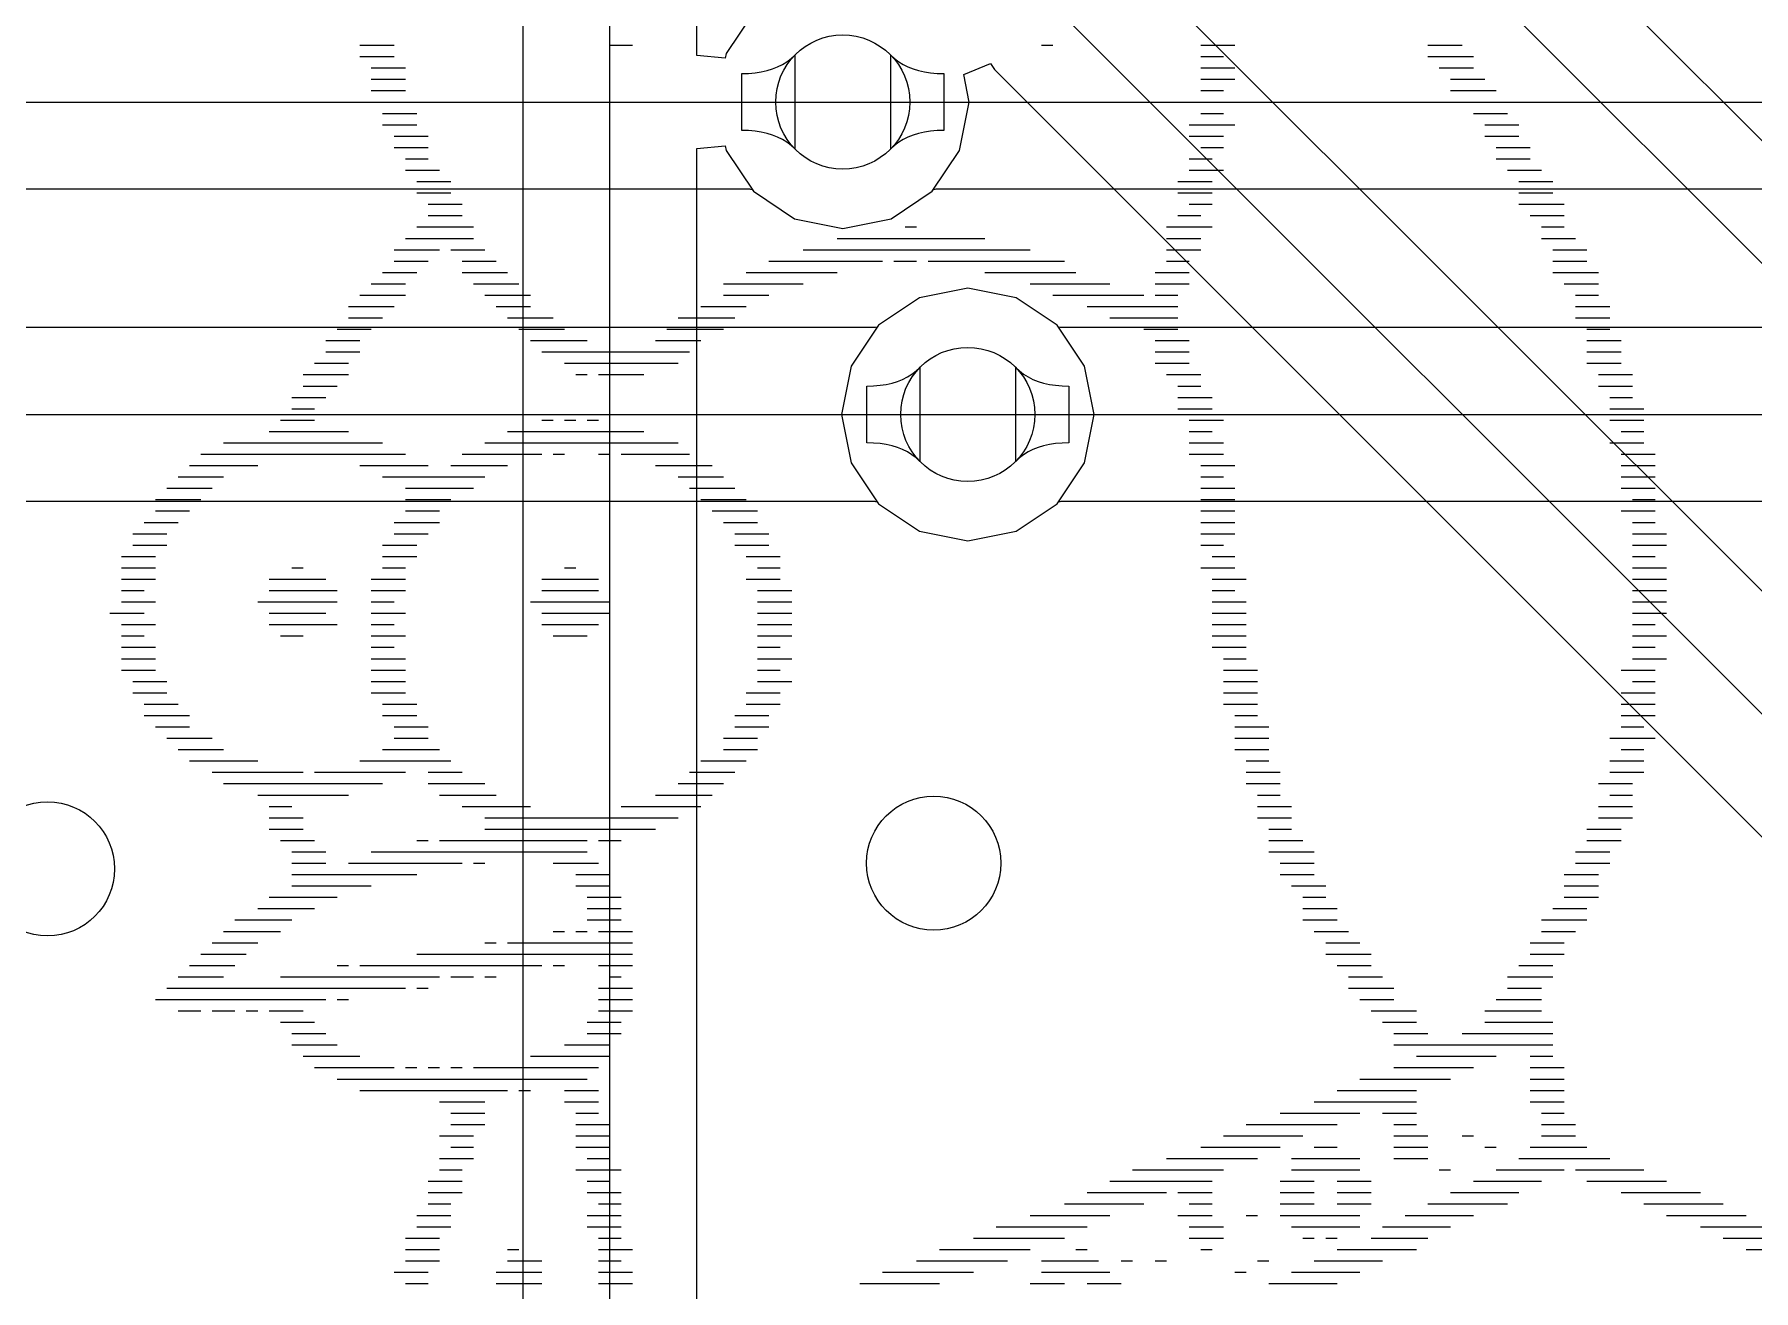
# Model space of a CAD drawing. Header units: millimetres. Extents: x 65.3 to 106.6, y 61.5 to 106.5.
# Drawn here: x 74.41 to 82.1, y 76.7 to 82.32 of the extents above; entities that cross this region are included whole.
import ezdxf

# ---------------------------------------------------------------- set-up
doc = ezdxf.new("R2010")
doc.units = ezdxf.units.MM
for name, color, linetype in [('BottomLayer', 5, 'Continuous'), ('BottomOverlay', 54, 'Continuous'), ('MultiLayer', 9, 'Continuous'), ('TopLayer', 1, 'Continuous')]:
    doc.layers.add(name, color=color, linetype=linetype)

msp = doc.modelspace()

# ---------------------------------------------------------------- linework, layer by layer
at = {"layer": 'BottomLayer'}
for p, q in [((76.5989, 92.4306), (76.5989, 72.5786)), ((76.9874, 72.1614), (76.9874, 92.4306)), ((77.3759, 82.2248), (77.3759, 92.2697)), ((77.6294, 82.416), (77.5069, 82.2328)), ((77.5029, 82.2123), (77.3759, 82.2248)), ((77.5069, 82.2328), (77.5029, 82.2123)), ((78.243, 81.8066), (78.243, 82.2266)), ((78.243, 82.2266), (78.2601, 82.2108)), ((78.2601, 82.2108), (78.2786, 82.1967)), ((78.2786, 82.1967), (78.2986, 82.1843)), ((78.2986, 82.1843), (78.3201, 82.1735)), ((78.3201, 82.1735), (78.3431, 82.1643)), ((78.3431, 82.1643), (78.3676, 82.1569)), ((78.3676, 82.1569), (78.3936, 82.1511)), ((78.3936, 82.1511), (78.4211, 82.1469)), ((78.4211, 82.1469), (78.4501, 82.1444)), ((78.4501, 82.1444), (78.4806, 82.1436)), ((78.4806, 82.1436), (78.4806, 81.8896)), ((78.0288, 82.0166), (82.7024, 82.0166)), ((78.3431, 81.8689), (78.3201, 81.8597)), ((78.3676, 81.8763), (78.3431, 81.8689)), ((78.3936, 81.8821), (78.3676, 81.8763)), ((78.4211, 81.8863), (78.3936, 81.8821)), ((78.4501, 81.8888), (78.4211, 81.8863)), ((78.4806, 81.8896), (78.4501, 81.8888)), ((77.3759, 81.8084), (77.5029, 81.8209)), ((77.3759, 72.5786), (77.3759, 81.8084)), ((77.5029, 81.8209), (77.5069, 81.8004)), ((77.5069, 81.8004), (77.6294, 81.6172)), ((78.2601, 81.8224), (78.243, 81.8066)), ((78.2786, 81.8365), (78.2601, 81.8224)), ((78.2986, 81.8489), (78.2786, 81.8365)), ((78.3201, 81.8597), (78.2986, 81.8489)), ((77.6294, 81.6172), (77.8126, 81.4947)), ((78.245, 81.4947), (78.4282, 81.6172)), ((78.4282, 81.6172), (78.434, 81.6258)), ((78.434, 81.6258), (78.4412, 81.6274)), ((78.4412, 81.6274), (78.446, 81.6281)), ((78.446, 81.6281), (82.7024, 81.6281)), ((77.8126, 81.4947), (78.0288, 81.4517)), ((78.0288, 81.4517), (78.245, 81.4947)), ((78.5876, 81.1845), (78.3714, 81.1415)), ((78.8038, 81.1415), (78.5876, 81.1845)), ((78.3714, 81.1415), (78.1882, 81.019)), ((78.987, 81.019), (78.8038, 81.1415)), ((78.1882, 81.019), (78.0657, 80.8358)), ((78.9928, 81.0104), (78.987, 81.019)), ((79, 81.0088), (78.9928, 81.0104)), ((79.0048, 81.0081), (79, 81.0088)), ((84.7767, 81.0081), (79.0048, 81.0081)), ((78.0657, 80.8358), (78.0227, 80.6196)), ((78.8018, 80.4096), (78.8018, 80.8296)), ((78.8018, 80.8296), (78.8189, 80.8138)), ((78.8189, 80.8138), (78.8374, 80.7997)), ((78.8374, 80.7997), (78.8574, 80.7873)), ((78.8574, 80.7873), (78.8789, 80.7765)), ((78.8789, 80.7765), (78.9019, 80.7673)), ((78.9019, 80.7673), (78.9264, 80.7599)), ((78.9264, 80.7599), (78.9524, 80.7541)), ((78.9524, 80.7541), (78.9799, 80.7499)), ((78.9799, 80.7499), (79.0089, 80.7474)), ((79.0089, 80.7474), (79.0394, 80.7466)), ((79.0394, 80.7466), (79.0394, 80.4926)), ((78.0227, 80.6196), (78.0657, 80.4034)), ((78.5876, 80.6196), (84.9376, 80.6196)), ((78.9524, 80.4851), (78.9264, 80.4793)), ((78.9799, 80.4893), (78.9524, 80.4851)), ((79.0089, 80.4918), (78.9799, 80.4893)), ((79.0394, 80.4926), (79.0089, 80.4918)), ((78.8189, 80.4254), (78.8018, 80.4096)), ((78.8374, 80.4395), (78.8189, 80.4254)), ((78.8574, 80.4519), (78.8374, 80.4395)), ((78.8789, 80.4627), (78.8574, 80.4519)), ((78.9019, 80.4719), (78.8789, 80.4627)), ((78.9264, 80.4793), (78.9019, 80.4719)), ((78.0657, 80.4034), (78.1882, 80.2202)), ((78.1882, 80.2202), (78.3714, 80.0977)), ((78.8038, 80.0977), (78.987, 80.2202)), ((78.987, 80.2202), (78.9928, 80.2288)), ((78.9928, 80.2288), (79, 80.2304)), ((79, 80.2304), (79.0048, 80.2311)), ((79.0048, 80.2311), (84.9376, 80.2311)), ((78.3714, 80.0977), (78.5876, 80.0547)), ((78.5876, 80.0547), (78.8038, 80.0977))]:
    msp.add_line(p, q, dxfattribs=at)
for centre in [(78.0288, 82.0166), (78.5876, 80.6196), (74.4728, 78.5876), (78.4352, 78.613)]:
    msp.add_circle(centre, 0.3, dxfattribs=at)
at = {"layer": 'BottomOverlay'}
for p, q in [((75.8698, 82.2706), (76.0222, 82.2706)), ((76.9874, 82.2706), (77.089, 82.2706)), ((78.9178, 82.2706), (78.9686, 82.2706)), ((79.629, 82.2706), (79.7814, 82.2706)), ((80.645, 82.2706), (80.7974, 82.2706)), ((75.8698, 82.2198), (76.0222, 82.2198)), ((79.629, 82.2198), (79.7306, 82.2198)), ((80.645, 82.2198), (80.8482, 82.2198)), ((75.9206, 82.169), (76.073, 82.169)), ((75.9206, 82.1182), (76.073, 82.1182)), ((79.629, 82.169), (79.7814, 82.169)), ((79.629, 82.1182), (79.7814, 82.1182)), ((80.6958, 82.169), (80.8482, 82.169)), ((80.7466, 82.1182), (80.899, 82.1182)), ((75.9206, 82.0674), (76.073, 82.0674)), ((79.629, 82.0674), (79.7306, 82.0674)), ((80.7466, 82.0674), (80.9498, 82.0674)), ((75.9714, 82.0166), (76.073, 82.0166)), ((75.9714, 81.9658), (76.1238, 81.9658)), ((79.629, 82.0166), (79.7814, 82.0166)), ((79.629, 81.9658), (79.7306, 81.9658)), ((80.7974, 82.0166), (80.9498, 82.0166)), ((80.8482, 81.9658), (81.0006, 81.9658)), ((75.9714, 81.915), (76.1238, 81.915)), ((79.5782, 81.915), (79.7814, 81.915)), ((80.899, 81.915), (81.0514, 81.915)), ((76.0222, 81.8642), (76.1746, 81.8642)), ((76.0222, 81.8134), (76.1746, 81.8134)), ((79.5782, 81.8642), (79.7306, 81.8642)), ((79.629, 81.8134), (79.7306, 81.8134)), ((80.899, 81.8642), (81.0514, 81.8642)), ((80.9498, 81.8134), (81.1022, 81.8134)), ((76.073, 81.7626), (76.1746, 81.7626)), ((79.5782, 81.7626), (79.6798, 81.7626)), ((80.9498, 81.7626), (81.1022, 81.7626)), ((76.073, 81.7118), (76.2254, 81.7118)), ((76.1238, 81.661), (76.2762, 81.661)), ((79.5274, 81.661), (79.6798, 81.661)), ((79.5782, 81.7118), (79.7306, 81.7118)), ((81.0006, 81.7118), (81.153, 81.7118)), ((81.0514, 81.661), (81.2038, 81.661)), ((76.1238, 81.6102), (76.2762, 81.6102)), ((79.5274, 81.6102), (79.6798, 81.6102)), ((81.0514, 81.6102), (81.2038, 81.6102)), ((76.1746, 81.5594), (76.327, 81.5594)), ((76.1746, 81.5086), (76.327, 81.5086)), ((79.5274, 81.5086), (79.629, 81.5086)), ((79.5782, 81.5594), (79.6798, 81.5594)), ((81.0514, 81.5594), (81.2546, 81.5594)), ((81.1022, 81.5086), (81.2546, 81.5086)), ((76.073, 81.407), (76.3778, 81.407)), ((76.1238, 81.4578), (76.3778, 81.4578)), ((78.0034, 81.407), (78.6638, 81.407)), ((78.3082, 81.4578), (78.359, 81.4578)), ((79.4766, 81.4578), (79.6798, 81.4578)), ((79.4766, 81.407), (79.629, 81.407)), ((81.153, 81.4578), (81.2546, 81.4578)), ((81.153, 81.407), (81.3054, 81.407)), ((76.0222, 81.3562), (76.2254, 81.3562)), ((76.2762, 81.3562), (76.4286, 81.3562)), ((77.851, 81.3562), (78.867, 81.3562)), ((79.4766, 81.3562), (79.629, 81.3562)), ((81.2038, 81.3562), (81.3562, 81.3562)), ((75.9714, 81.2546), (76.1238, 81.2546)), ((76.0222, 81.3054), (76.1746, 81.3054)), ((76.327, 81.3054), (76.4794, 81.3054)), ((76.327, 81.2546), (76.5302, 81.2546)), ((77.597, 81.2546), (78.0034, 81.2546)), ((77.6986, 81.3054), (78.2066, 81.3054)), ((78.2574, 81.3054), (78.359, 81.3054)), ((78.4098, 81.3054), (79.0194, 81.3054)), ((78.6638, 81.2546), (79.0702, 81.2546)), ((79.4258, 81.2546), (79.5782, 81.2546)), ((79.4766, 81.3054), (79.5782, 81.3054)), ((81.2038, 81.3054), (81.3562, 81.3054)), ((81.2038, 81.2546), (81.407, 81.2546)), ((75.9206, 81.2038), (76.073, 81.2038)), ((76.3778, 81.2038), (76.581, 81.2038)), ((77.4954, 81.2038), (77.851, 81.2038)), ((78.867, 81.2038), (79.2226, 81.2038)), ((79.4258, 81.2038), (79.5782, 81.2038)), ((81.2546, 81.2038), (81.407, 81.2038)), ((75.819, 81.1022), (76.0222, 81.1022)), ((75.8698, 81.153), (76.073, 81.153)), ((76.4286, 81.153), (76.6318, 81.153)), ((76.4794, 81.1022), (76.6318, 81.1022)), ((77.3938, 81.1022), (77.597, 81.1022)), ((77.4954, 81.153), (77.6986, 81.153)), ((78.9686, 81.153), (79.375, 81.153)), ((79.121, 81.1022), (79.5274, 81.1022)), ((79.4258, 81.153), (79.5274, 81.153)), ((81.3054, 81.153), (81.407, 81.153)), ((81.3054, 81.1022), (81.4578, 81.1022)), ((75.819, 81.0514), (75.9714, 81.0514)), ((76.5302, 81.0514), (76.7334, 81.0514)), ((77.2922, 81.0514), (77.5462, 81.0514)), ((79.2226, 81.0514), (79.5274, 81.0514)), ((81.3054, 81.0514), (81.4578, 81.0514)), ((75.7174, 80.9498), (75.8698, 80.9498)), ((75.7682, 81.0006), (75.9206, 81.0006)), ((76.581, 81.0006), (76.7842, 81.0006)), ((76.6318, 80.9498), (76.8858, 80.9498)), ((77.1906, 80.9498), (77.3938, 80.9498)), ((77.2414, 81.0006), (77.4954, 81.0006)), ((79.375, 81.0006), (79.5274, 81.0006)), ((79.4258, 80.9498), (79.5782, 80.9498)), ((81.3562, 81.0006), (81.4578, 81.0006)), ((81.3562, 80.9498), (81.5086, 80.9498)), ((75.7174, 80.899), (75.8698, 80.899)), ((76.6826, 80.899), (77.343, 80.899)), ((79.4258, 80.899), (79.5782, 80.899)), ((81.3562, 80.899), (81.5086, 80.899)), ((75.6158, 80.7974), (75.819, 80.7974)), ((75.6666, 80.8482), (75.819, 80.8482)), ((76.7842, 80.8482), (77.2922, 80.8482)), ((76.835, 80.7974), (76.8858, 80.7974)), ((76.9366, 80.7974), (77.1398, 80.7974)), ((79.4258, 80.8482), (79.5782, 80.8482)), ((79.4766, 80.7974), (79.629, 80.7974)), ((81.3562, 80.8482), (81.5086, 80.8482)), ((81.407, 80.7974), (81.5594, 80.7974)), ((75.6158, 80.7466), (75.7682, 80.7466)), ((79.5274, 80.7466), (79.629, 80.7466)), ((81.407, 80.7466), (81.5594, 80.7466)), ((75.565, 80.6958), (75.7174, 80.6958)), ((75.565, 80.645), (75.6666, 80.645)), ((79.5274, 80.6958), (79.6798, 80.6958)), ((79.5274, 80.645), (79.6798, 80.645)), ((81.4578, 80.6958), (81.5594, 80.6958)), ((81.4578, 80.645), (81.6102, 80.645)), ((75.5142, 80.5942), (75.6666, 80.5942)), ((76.6826, 80.5942), (76.7334, 80.5942)), ((76.7842, 80.5942), (76.835, 80.5942)), ((76.8858, 80.5942), (76.9366, 80.5942)), ((79.5782, 80.5942), (79.7306, 80.5942)), ((81.4578, 80.5942), (81.6102, 80.5942)), ((75.2602, 80.4926), (75.9714, 80.4926)), ((75.4634, 80.5434), (75.819, 80.5434)), ((76.4286, 80.4926), (77.2922, 80.4926)), ((76.5302, 80.5434), (77.1398, 80.5434)), ((79.5782, 80.5434), (79.6798, 80.5434)), ((79.5782, 80.4926), (79.7306, 80.4926)), ((81.4578, 80.4926), (81.6102, 80.4926)), ((81.5086, 80.5434), (81.6102, 80.5434)), ((75.1586, 80.4418), (76.073, 80.4418)), ((76.327, 80.4418), (76.6826, 80.4418)), ((76.7334, 80.4418), (76.7842, 80.4418)), ((76.9366, 80.4418), (76.9874, 80.4418)), ((77.0382, 80.4418), (77.343, 80.4418)), ((79.5782, 80.4418), (79.7306, 80.4418)), ((81.5086, 80.4418), (81.661, 80.4418)), ((75.057, 80.3402), (75.2602, 80.3402)), ((75.1078, 80.391), (75.4126, 80.391)), ((75.8698, 80.391), (76.1746, 80.391)), ((75.9714, 80.3402), (76.4286, 80.3402)), ((76.2762, 80.391), (76.5302, 80.391)), ((77.1906, 80.391), (77.4446, 80.391)), ((77.2922, 80.3402), (77.4954, 80.3402)), ((79.629, 80.391), (79.7814, 80.391)), ((79.629, 80.3402), (79.7306, 80.3402)), ((81.5086, 80.391), (81.661, 80.391)), ((81.5086, 80.3402), (81.661, 80.3402)), ((75.0062, 80.2894), (75.2094, 80.2894)), ((76.073, 80.2894), (76.3778, 80.2894)), ((77.343, 80.2894), (77.5462, 80.2894)), ((79.629, 80.2894), (79.7814, 80.2894)), ((81.5086, 80.2894), (81.661, 80.2894)), ((74.9554, 80.2386), (75.1586, 80.2386)), ((74.9554, 80.1878), (75.1078, 80.1878)), ((76.073, 80.2386), (76.2762, 80.2386)), ((76.073, 80.1878), (76.2254, 80.1878)), ((77.3938, 80.2386), (77.597, 80.2386)), ((77.4446, 80.1878), (77.6478, 80.1878)), ((79.629, 80.2386), (79.7814, 80.2386)), ((79.629, 80.1878), (79.7814, 80.1878)), ((81.5086, 80.1878), (81.661, 80.1878)), ((81.5594, 80.2386), (81.661, 80.2386)), ((74.9046, 80.137), (75.057, 80.137)), ((76.0222, 80.137), (76.2254, 80.137)), ((77.4954, 80.137), (77.6478, 80.137)), ((79.629, 80.137), (79.7814, 80.137)), ((81.5594, 80.137), (81.661, 80.137)), ((74.8538, 80.0862), (75.0062, 80.0862)), ((74.8538, 80.0354), (75.0062, 80.0354)), ((75.9714, 80.0354), (76.1238, 80.0354)), ((76.0222, 80.0862), (76.1746, 80.0862)), ((77.5462, 80.0862), (77.6986, 80.0862)), ((77.5462, 80.0354), (77.6986, 80.0354)), ((79.629, 80.0862), (79.7814, 80.0862)), ((79.629, 80.0354), (79.7306, 80.0354)), ((81.5594, 80.0862), (81.7118, 80.0862)), ((81.5594, 80.0354), (81.7118, 80.0354)), ((74.803, 79.9846), (74.9554, 79.9846)), ((75.9714, 79.9846), (76.1238, 79.9846)), ((77.597, 79.9846), (77.7494, 79.9846)), ((79.6798, 79.9846), (79.7814, 79.9846)), ((81.5594, 79.9846), (81.661, 79.9846)), ((74.803, 79.9338), (74.9554, 79.9338)), ((74.803, 79.883), (74.9554, 79.883)), ((75.4634, 79.883), (75.7174, 79.883)), ((75.565, 79.9338), (75.6158, 79.9338)), ((75.9206, 79.883), (76.073, 79.883)), ((75.9714, 79.9338), (76.073, 79.9338)), ((76.6826, 79.883), (76.9366, 79.883)), ((76.7842, 79.9338), (76.835, 79.9338)), ((77.597, 79.883), (77.7494, 79.883)), ((77.6478, 79.9338), (77.7494, 79.9338)), ((79.629, 79.9338), (79.7814, 79.9338)), ((79.6798, 79.883), (79.8322, 79.883)), ((81.5594, 79.9338), (81.7118, 79.9338)), ((81.5594, 79.883), (81.7118, 79.883)), ((74.803, 79.8322), (74.9046, 79.8322)), ((75.4634, 79.8322), (75.7682, 79.8322)), ((75.9206, 79.8322), (76.073, 79.8322)), ((76.6826, 79.8322), (76.9366, 79.8322)), ((77.6478, 79.8322), (77.8002, 79.8322)), ((79.6798, 79.8322), (79.7814, 79.8322)), ((81.5594, 79.8322), (81.7118, 79.8322)), ((74.7522, 79.7306), (74.9046, 79.7306)), ((74.803, 79.7814), (74.9554, 79.7814)), ((75.4126, 79.7814), (75.7682, 79.7814)), ((75.4634, 79.7306), (75.7174, 79.7306)), ((75.9206, 79.7814), (76.0222, 79.7814)), ((75.9206, 79.7306), (76.073, 79.7306)), ((76.6318, 79.7814), (76.9874, 79.7814)), ((76.6826, 79.7306), (76.9874, 79.7306)), ((77.6478, 79.7814), (77.8002, 79.7814)), ((77.6478, 79.7306), (77.8002, 79.7306)), ((79.6798, 79.7814), (79.8322, 79.7814)), ((79.6798, 79.7306), (79.8322, 79.7306)), ((81.5594, 79.7814), (81.7118, 79.7814)), ((81.5594, 79.7306), (81.7118, 79.7306)), ((74.803, 79.6798), (74.9554, 79.6798)), ((75.4634, 79.6798), (75.7682, 79.6798)), ((75.9206, 79.6798), (76.0222, 79.6798)), ((76.6826, 79.6798), (76.9366, 79.6798)), ((77.6478, 79.6798), (77.8002, 79.6798)), ((79.6798, 79.6798), (79.8322, 79.6798)), ((81.5594, 79.6798), (81.661, 79.6798)), ((74.803, 79.629), (74.9046, 79.629)), ((74.803, 79.5782), (74.9554, 79.5782)), ((75.5142, 79.629), (75.6158, 79.629)), ((75.9206, 79.629), (76.073, 79.629)), ((75.9206, 79.5782), (76.0222, 79.5782)), ((76.7334, 79.629), (76.8858, 79.629)), ((77.6478, 79.629), (77.8002, 79.629)), ((77.6478, 79.5782), (77.7494, 79.5782)), ((79.6798, 79.629), (79.8322, 79.629)), ((79.6798, 79.5782), (79.8322, 79.5782)), ((81.5594, 79.629), (81.7118, 79.629)), ((81.5594, 79.5782), (81.661, 79.5782)), ((74.803, 79.5274), (74.9554, 79.5274)), ((75.9206, 79.5274), (76.073, 79.5274)), ((77.6478, 79.5274), (77.8002, 79.5274)), ((79.7306, 79.5274), (79.8322, 79.5274)), ((81.5594, 79.5274), (81.7118, 79.5274)), ((74.803, 79.4766), (74.9554, 79.4766)), ((74.8538, 79.4258), (75.0062, 79.4258)), ((75.9206, 79.4766), (76.073, 79.4766)), ((75.9206, 79.4258), (76.073, 79.4258)), ((77.6478, 79.4766), (77.7494, 79.4766)), ((77.6478, 79.4258), (77.8002, 79.4258)), ((79.7306, 79.4766), (79.883, 79.4766)), ((79.7306, 79.4258), (79.883, 79.4258)), ((81.5086, 79.4766), (81.661, 79.4766)), ((81.5594, 79.4258), (81.661, 79.4258)), ((74.8538, 79.375), (75.0062, 79.375)), ((75.9206, 79.375), (76.073, 79.375)), ((77.597, 79.375), (77.7494, 79.375)), ((79.7306, 79.375), (79.883, 79.375)), ((81.5086, 79.375), (81.661, 79.375)), ((74.9046, 79.3242), (75.057, 79.3242)), ((74.9046, 79.2734), (75.1078, 79.2734)), ((75.9714, 79.3242), (76.1238, 79.3242)), ((75.9714, 79.2734), (76.1238, 79.2734)), ((77.5462, 79.2734), (77.6986, 79.2734)), ((77.597, 79.3242), (77.7494, 79.3242)), ((79.7306, 79.3242), (79.883, 79.3242)), ((79.7814, 79.2734), (79.883, 79.2734)), ((81.5086, 79.3242), (81.661, 79.3242)), ((81.5086, 79.2734), (81.661, 79.2734)), ((74.9554, 79.2226), (75.1078, 79.2226)), ((76.0222, 79.2226), (76.1746, 79.2226)), ((77.5462, 79.2226), (77.6986, 79.2226)), ((79.7814, 79.2226), (79.9338, 79.2226)), ((81.5086, 79.2226), (81.6102, 79.2226)), ((75.0062, 79.1718), (75.2094, 79.1718)), ((75.057, 79.121), (75.2602, 79.121)), ((75.9714, 79.121), (76.2254, 79.121)), ((76.0222, 79.1718), (76.1746, 79.1718)), ((77.4954, 79.1718), (77.6478, 79.1718)), ((77.4954, 79.121), (77.6478, 79.121)), ((79.7814, 79.1718), (79.9338, 79.1718)), ((79.7814, 79.121), (79.9338, 79.121)), ((81.4578, 79.1718), (81.661, 79.1718)), ((81.5086, 79.121), (81.6102, 79.121)), ((75.1078, 79.0702), (75.4126, 79.0702)), ((75.8698, 79.0702), (76.2762, 79.0702)), ((77.3938, 79.0702), (77.597, 79.0702)), ((79.8322, 79.0702), (79.9338, 79.0702)), ((81.4578, 79.0702), (81.6102, 79.0702)), ((75.2094, 79.0194), (75.6158, 79.0194)), ((75.2602, 78.9686), (75.9714, 78.9686)), ((75.6666, 79.0194), (76.073, 79.0194)), ((76.1746, 79.0194), (76.327, 79.0194)), ((76.1746, 78.9686), (76.4286, 78.9686)), ((77.2922, 78.9686), (77.4954, 78.9686)), ((77.343, 79.0194), (77.5462, 79.0194)), ((79.8322, 79.0194), (79.9846, 79.0194)), ((79.8322, 78.9686), (79.9846, 78.9686)), ((81.407, 78.9686), (81.5594, 78.9686)), ((81.4578, 79.0194), (81.6102, 79.0194)), ((75.4126, 78.9178), (75.819, 78.9178)), ((76.2254, 78.9178), (76.4794, 78.9178)), ((77.1906, 78.9178), (77.4446, 78.9178)), ((79.883, 78.9178), (79.9846, 78.9178)), ((81.4578, 78.9178), (81.5594, 78.9178)), ((75.4634, 78.867), (75.565, 78.867)), ((75.4634, 78.8162), (75.6158, 78.8162)), ((76.327, 78.867), (76.6318, 78.867)), ((76.4286, 78.8162), (77.2922, 78.8162)), ((77.0382, 78.867), (77.3938, 78.867)), ((79.883, 78.867), (80.0354, 78.867)), ((79.883, 78.8162), (80.0354, 78.8162)), ((81.407, 78.867), (81.5594, 78.867)), ((81.407, 78.8162), (81.5594, 78.8162)), ((75.4634, 78.7654), (75.6158, 78.7654)), ((76.4286, 78.7654), (77.1906, 78.7654)), ((79.9338, 78.7654), (80.0354, 78.7654)), ((81.3562, 78.7654), (81.5086, 78.7654)), ((75.5142, 78.7146), (75.6666, 78.7146)), ((75.565, 78.6638), (75.7174, 78.6638)), ((75.9206, 78.6638), (76.8858, 78.6638)), ((76.1238, 78.7146), (76.1746, 78.7146)), ((76.2254, 78.7146), (76.8858, 78.7146)), ((76.9366, 78.7146), (77.0382, 78.7146)), ((79.9338, 78.7146), (80.0862, 78.7146)), ((79.9338, 78.6638), (80.137, 78.6638)), ((81.3054, 78.6638), (81.4578, 78.6638)), ((81.3562, 78.7146), (81.5086, 78.7146)), ((75.565, 78.613), (75.7174, 78.613)), ((75.565, 78.5622), (76.1238, 78.5622)), ((75.819, 78.613), (76.327, 78.613)), ((76.3778, 78.613), (76.4286, 78.613)), ((76.7334, 78.613), (76.9366, 78.613)), ((76.835, 78.5622), (76.9874, 78.5622)), ((79.9846, 78.613), (80.137, 78.613)), ((79.9846, 78.5622), (80.137, 78.5622)), ((81.2546, 78.5622), (81.407, 78.5622)), ((81.3054, 78.613), (81.4578, 78.613)), ((75.565, 78.5114), (75.9206, 78.5114)), ((76.835, 78.5114), (76.9874, 78.5114)), ((80.0354, 78.5114), (80.1878, 78.5114)), ((81.2546, 78.5114), (81.407, 78.5114)), ((75.4126, 78.4098), (75.6666, 78.4098)), ((75.4634, 78.4606), (75.7682, 78.4606)), ((76.8858, 78.4606), (77.0382, 78.4606)), ((76.8858, 78.4098), (77.0382, 78.4098)), ((80.0862, 78.4606), (80.1878, 78.4606)), ((80.0862, 78.4098), (80.2386, 78.4098)), ((81.2038, 78.4098), (81.3562, 78.4098)), ((81.2546, 78.4606), (81.407, 78.4606)), ((75.311, 78.359), (75.565, 78.359)), ((76.8858, 78.359), (77.0382, 78.359)), ((80.0862, 78.359), (80.2386, 78.359)), ((81.153, 78.359), (81.3562, 78.359)), ((75.2094, 78.2574), (75.4126, 78.2574)), ((75.2602, 78.3082), (75.5142, 78.3082)), ((76.4286, 78.2574), (76.4794, 78.2574)), ((76.5302, 78.2574), (77.089, 78.2574)), ((76.7334, 78.3082), (76.7842, 78.3082)), ((76.835, 78.3082), (76.8858, 78.3082)), ((76.9366, 78.3082), (77.089, 78.3082)), ((80.137, 78.3082), (80.2894, 78.3082)), ((80.1878, 78.2574), (80.3402, 78.2574)), ((81.1022, 78.2574), (81.2546, 78.2574)), ((81.153, 78.3082), (81.3054, 78.3082)), ((75.1586, 78.2066), (75.3618, 78.2066)), ((76.1238, 78.2066), (77.089, 78.2066)), ((80.1878, 78.2066), (80.391, 78.2066)), ((81.1022, 78.2066), (81.2546, 78.2066)), ((75.057, 78.105), (75.2602, 78.105)), ((75.1078, 78.1558), (75.311, 78.1558)), ((75.5142, 78.105), (76.2254, 78.105)), ((75.7682, 78.1558), (75.819, 78.1558)), ((75.8698, 78.1558), (76.6826, 78.1558)), ((76.2762, 78.105), (76.3778, 78.105)), ((76.4286, 78.105), (76.4794, 78.105)), ((76.7334, 78.1558), (76.7842, 78.1558)), ((76.9366, 78.1558), (77.089, 78.1558)), ((76.9874, 78.105), (77.0382, 78.105)), ((80.2386, 78.1558), (80.391, 78.1558)), ((80.2894, 78.105), (80.4418, 78.105)), ((81.0006, 78.105), (81.2038, 78.105)), ((81.0514, 78.1558), (81.2038, 78.1558)), ((75.0062, 78.0542), (76.073, 78.0542)), ((76.1238, 78.0542), (76.1746, 78.0542)), ((76.9366, 78.0542), (77.089, 78.0542)), ((80.2894, 78.0542), (80.4926, 78.0542)), ((81.0006, 78.0542), (81.153, 78.0542)), ((74.9554, 78.0034), (75.7174, 78.0034)), ((75.057, 77.9526), (75.1586, 77.9526)), ((75.2094, 77.9526), (75.311, 77.9526)), ((75.3618, 77.9526), (75.4126, 77.9526)), ((75.4634, 77.9526), (75.6158, 77.9526)), ((75.7682, 78.0034), (75.819, 78.0034)), ((76.9366, 78.0034), (77.089, 78.0034)), ((76.9366, 77.9526), (77.089, 77.9526)), ((80.3402, 78.0034), (80.4926, 78.0034)), ((80.391, 77.9526), (80.5942, 77.9526)), ((80.899, 77.9526), (81.153, 77.9526)), ((80.9498, 78.0034), (81.153, 78.0034)), ((75.5142, 77.9018), (75.6666, 77.9018)), ((76.8858, 77.9018), (77.0382, 77.9018)), ((80.4418, 77.9018), (80.5942, 77.9018)), ((80.899, 77.9018), (81.2038, 77.9018)), ((75.565, 77.851), (75.7174, 77.851)), ((75.565, 77.8002), (75.7682, 77.8002)), ((76.7842, 77.8002), (76.9874, 77.8002)), ((76.8858, 77.851), (77.0382, 77.851)), ((80.4926, 77.851), (80.645, 77.851)), ((80.4926, 77.8002), (81.2038, 77.8002)), ((80.7974, 77.851), (81.2038, 77.851)), ((75.6158, 77.7494), (75.8698, 77.7494)), ((76.6318, 77.7494), (76.9874, 77.7494)), ((80.5942, 77.7494), (80.9498, 77.7494)), ((81.1022, 77.7494), (81.2038, 77.7494)), ((75.6666, 77.6986), (76.0222, 77.6986)), ((75.7682, 77.6478), (76.8858, 77.6478)), ((76.073, 77.6986), (76.1238, 77.6986)), ((76.1746, 77.6986), (76.2254, 77.6986)), ((76.2762, 77.6986), (76.327, 77.6986)), ((76.3778, 77.6986), (76.9366, 77.6986)), ((80.3402, 77.6478), (80.7466, 77.6478)), ((80.4926, 77.6986), (80.8482, 77.6986)), ((81.1022, 77.6986), (81.2546, 77.6986)), ((81.1022, 77.6478), (81.2546, 77.6478)), ((75.8698, 77.597), (76.5302, 77.597)), ((76.581, 77.597), (76.6318, 77.597)), ((76.7842, 77.597), (76.9366, 77.597)), ((80.2386, 77.597), (80.5942, 77.597)), ((81.1022, 77.597), (81.2546, 77.597)), ((76.2254, 77.5462), (76.4286, 77.5462)), ((76.2762, 77.4954), (76.4286, 77.4954)), ((76.7842, 77.5462), (76.9366, 77.5462)), ((76.835, 77.4954), (76.9366, 77.4954)), ((79.9846, 77.4954), (80.3402, 77.4954)), ((80.137, 77.5462), (80.5942, 77.5462)), ((80.4418, 77.4954), (80.5942, 77.4954)), ((81.1022, 77.5462), (81.2546, 77.5462)), ((81.153, 77.4954), (81.2546, 77.4954)), ((76.2762, 77.4446), (76.4286, 77.4446)), ((76.835, 77.4446), (76.9874, 77.4446)), ((79.8322, 77.4446), (80.2386, 77.4446)), ((80.4926, 77.4446), (80.5942, 77.4446)), ((81.153, 77.4446), (81.3054, 77.4446)), ((76.2254, 77.3938), (76.3778, 77.3938)), ((76.2762, 77.343), (76.3778, 77.343)), ((76.835, 77.3938), (76.9874, 77.3938)), ((76.835, 77.343), (76.9874, 77.343)), ((79.629, 77.343), (79.9846, 77.343)), ((79.7306, 77.3938), (80.0862, 77.3938)), ((80.137, 77.343), (80.2386, 77.343)), ((80.4926, 77.3938), (80.645, 77.3938)), ((80.4926, 77.343), (80.645, 77.343)), ((80.7974, 77.3938), (80.8482, 77.3938)), ((80.899, 77.343), (80.9498, 77.343)), ((81.1022, 77.343), (81.3562, 77.343)), ((81.153, 77.3938), (81.3054, 77.3938)), ((76.2254, 77.2922), (76.3778, 77.2922)), ((76.8858, 77.2922), (76.9874, 77.2922)), ((79.4766, 77.2922), (79.883, 77.2922)), ((80.0354, 77.2922), (80.3402, 77.2922)), ((80.4926, 77.2922), (80.645, 77.2922)), ((81.0514, 77.2922), (81.4578, 77.2922)), ((76.1746, 77.1906), (76.327, 77.1906)), ((76.2254, 77.2414), (76.327, 77.2414)), ((76.835, 77.2414), (77.0382, 77.2414)), ((76.8858, 77.1906), (76.9874, 77.1906)), ((79.2226, 77.1906), (79.6798, 77.1906)), ((79.3242, 77.2414), (79.7306, 77.2414)), ((79.9846, 77.1906), (80.137, 77.1906)), ((80.0354, 77.2414), (80.3402, 77.2414)), ((80.2386, 77.1906), (80.391, 77.1906)), ((80.6958, 77.2414), (80.7466, 77.2414)), ((80.8482, 77.1906), (81.153, 77.1906)), ((80.9498, 77.2414), (81.2546, 77.2414)), ((81.3054, 77.2414), (81.6102, 77.2414)), ((81.3562, 77.1906), (81.7118, 77.1906)), ((76.1746, 77.1398), (76.327, 77.1398)), ((76.8858, 77.1398), (77.0382, 77.1398)), ((79.121, 77.1398), (79.4766, 77.1398)), ((79.5274, 77.1398), (79.6798, 77.1398)), ((79.9846, 77.1398), (80.137, 77.1398)), ((80.2386, 77.1398), (80.391, 77.1398)), ((80.7466, 77.1398), (81.0514, 77.1398)), ((81.5086, 77.1398), (81.8642, 77.1398)), ((76.1238, 77.0382), (76.2762, 77.0382)), ((76.1746, 77.089), (76.2762, 77.089)), ((76.8858, 77.0382), (77.0382, 77.0382)), ((76.9366, 77.089), (77.0382, 77.089)), ((78.867, 77.0382), (79.2226, 77.0382)), ((79.0194, 77.089), (79.375, 77.089)), ((79.5274, 77.0382), (79.6798, 77.0382)), ((79.5782, 77.089), (79.6798, 77.089)), ((79.8322, 77.0382), (79.883, 77.0382)), ((79.9846, 77.089), (80.137, 77.089)), ((79.9846, 77.0382), (80.3402, 77.0382)), ((80.2386, 77.089), (80.391, 77.089)), ((80.5434, 77.0382), (80.8482, 77.0382)), ((80.645, 77.089), (81.0006, 77.089)), ((81.6102, 77.089), (81.9658, 77.089)), ((81.7118, 77.0382), (82.0674, 77.0382)), ((76.1238, 76.9874), (76.2762, 76.9874)), ((76.8858, 76.9874), (77.0382, 76.9874)), ((78.7146, 76.9874), (79.121, 76.9874)), ((79.5782, 76.9874), (79.7306, 76.9874)), ((80.0354, 76.9874), (80.3402, 76.9874)), ((80.4418, 76.9874), (80.7466, 76.9874)), ((81.8642, 76.9874), (82.169, 76.9874)), ((76.073, 76.9366), (76.2254, 76.9366)), ((76.073, 76.8858), (76.2254, 76.8858)), ((76.5302, 76.8858), (76.581, 76.8858)), ((76.9366, 76.9366), (77.0382, 76.9366)), ((76.9366, 76.8858), (77.089, 76.8858)), ((78.4606, 76.8858), (78.867, 76.8858)), ((78.613, 76.9366), (79.0194, 76.9366)), ((79.0702, 76.8858), (79.121, 76.8858)), ((79.5782, 76.9366), (79.7306, 76.9366)), ((79.629, 76.8858), (79.6798, 76.8858)), ((80.0862, 76.9366), (80.137, 76.9366)), ((80.1878, 76.9366), (80.2386, 76.9366)), ((80.2386, 76.8858), (80.5942, 76.8858)), ((80.391, 76.9366), (80.645, 76.9366)), ((81.9658, 76.9366), (82.2706, 76.9366)), ((82.0674, 76.8858), (82.5246, 76.8858)), ((76.073, 76.835), (76.2254, 76.835)), ((76.5302, 76.835), (76.6826, 76.835)), ((76.9366, 76.835), (77.0382, 76.835)), ((78.359, 76.835), (78.7654, 76.835)), ((78.9178, 76.835), (79.1718, 76.835)), ((79.2734, 76.835), (79.3242, 76.835)), ((79.4258, 76.835), (79.4766, 76.835)), ((79.883, 76.835), (79.9338, 76.835)), ((80.137, 76.835), (80.4418, 76.835)), ((76.0222, 76.7842), (76.1746, 76.7842)), ((76.073, 76.7334), (76.1746, 76.7334)), ((76.4794, 76.7842), (76.6826, 76.7842)), ((76.4794, 76.7334), (76.6826, 76.7334)), ((76.9366, 76.7842), (77.089, 76.7842)), ((76.9366, 76.7334), (77.089, 76.7334)), ((78.105, 76.7334), (78.4606, 76.7334)), ((78.2066, 76.7842), (78.613, 76.7842)), ((78.867, 76.7334), (79.0194, 76.7334)), ((78.9178, 76.7842), (79.2226, 76.7842)), ((79.121, 76.7334), (79.2734, 76.7334)), ((79.7814, 76.7842), (79.8322, 76.7842)), ((79.9338, 76.7334), (80.2386, 76.7334)), ((80.0354, 76.7842), (80.3402, 76.7842))]:
    msp.add_line(p, q, dxfattribs=at)
at = {"layer": 'MultiLayer'}
for centre in [(78.0288, 82.0166), (78.5876, 80.6196), (74.4728, 78.5876), (78.4352, 78.613)]:
    msp.add_circle(centre, 0.3, dxfattribs=at)
at = {"layer": 'TopLayer'}
for p, q in [((80.9818, 83.0006), (84.5227, 79.4597)), ((80.7071, 82.7259), (84.2481, 79.185)), ((82.8664, 79.101), (79.3703, 82.5971)), ((78.9818, 82.4362), (84.0327, 77.3853)), ((77.7375, 82.1735), (77.759, 82.1843)), ((77.759, 82.1843), (77.779, 82.1967)), ((77.779, 82.1967), (77.7975, 82.2108)), ((77.7975, 82.2108), (77.8146, 82.2266)), ((77.8146, 82.2266), (77.8146, 81.8066)), ((78.5693, 82.1392), (78.6889, 82.1888)), ((78.6889, 82.1888), (78.7071, 82.1615)), ((77.577, 82.1436), (77.6075, 82.1444)), ((77.577, 81.8896), (77.577, 82.1436)), ((77.6075, 82.1444), (77.6365, 82.1469)), ((77.6365, 82.1469), (77.664, 82.1511)), ((77.664, 82.1511), (77.69, 82.1569)), ((77.69, 82.1569), (77.7145, 82.1643)), ((77.7145, 82.1643), (77.7375, 82.1735)), ((78.5937, 82.0166), (78.5693, 82.1392)), ((78.7071, 82.1615), (82.3316, 78.5371)), ((73.8378, 82.0166), (78.0288, 82.0166)), ((78.5507, 81.8004), (78.5937, 82.0166)), ((77.6075, 81.8888), (77.577, 81.8896)), ((77.6365, 81.8863), (77.6075, 81.8888)), ((77.664, 81.8821), (77.6365, 81.8863)), ((77.69, 81.8763), (77.664, 81.8821)), ((77.7145, 81.8689), (77.69, 81.8763)), ((77.7375, 81.8597), (77.7145, 81.8689)), ((77.759, 81.8489), (77.7375, 81.8597)), ((77.779, 81.8365), (77.759, 81.8489)), ((77.7975, 81.8224), (77.779, 81.8365)), ((77.8146, 81.8066), (77.7975, 81.8224)), ((78.4282, 81.6172), (78.5507, 81.8004)), ((73.8378, 81.6281), (77.6116, 81.6281)), ((77.6116, 81.6281), (77.6164, 81.6274)), ((77.6164, 81.6274), (77.6236, 81.6258)), ((77.6236, 81.6258), (77.6294, 81.6172)), ((77.6294, 81.6172), (77.8126, 81.4947)), ((78.245, 81.4947), (78.4282, 81.6172)), ((77.8126, 81.4947), (78.0288, 81.4517)), ((78.0288, 81.4517), (78.245, 81.4947)), ((78.5876, 81.1845), (78.3714, 81.1415)), ((78.8038, 81.1415), (78.5876, 81.1845)), ((78.3714, 81.1415), (78.1882, 81.019)), ((78.987, 81.019), (78.8038, 81.1415)), ((78.1704, 81.0081), (73.7193, 81.0081)), ((78.1752, 81.0088), (78.1704, 81.0081)), ((78.1824, 81.0104), (78.1752, 81.0088)), ((78.1882, 81.019), (78.1824, 81.0104)), ((79.1095, 80.8358), (78.987, 81.019)), ((78.3178, 80.7873), (78.3378, 80.7997)), ((78.3378, 80.7997), (78.3563, 80.8138)), ((78.3563, 80.8138), (78.3734, 80.8296)), ((78.3734, 80.8296), (78.3734, 80.4096)), ((79.1525, 80.6196), (79.1095, 80.8358)), ((78.1358, 80.7466), (78.1663, 80.7474)), ((78.1358, 80.4926), (78.1358, 80.7466)), ((78.1663, 80.7474), (78.1953, 80.7499)), ((78.1953, 80.7499), (78.2228, 80.7541)), ((78.2228, 80.7541), (78.2488, 80.7599)), ((78.2488, 80.7599), (78.2733, 80.7673)), ((78.2733, 80.7673), (78.2963, 80.7765)), ((78.2963, 80.7765), (78.3178, 80.7873)), ((73.5584, 80.6196), (78.5876, 80.6196)), ((79.1095, 80.4034), (79.1525, 80.6196)), ((78.1663, 80.4918), (78.1358, 80.4926)), ((78.1953, 80.4893), (78.1663, 80.4918)), ((78.2228, 80.4851), (78.1953, 80.4893)), ((78.2488, 80.4793), (78.2228, 80.4851)), ((78.2733, 80.4719), (78.2488, 80.4793)), ((78.2963, 80.4627), (78.2733, 80.4719)), ((78.3178, 80.4519), (78.2963, 80.4627)), ((78.3378, 80.4395), (78.3178, 80.4519)), ((78.3563, 80.4254), (78.3378, 80.4395)), ((78.3734, 80.4096), (78.3563, 80.4254)), ((78.987, 80.2202), (79.1095, 80.4034)), ((73.5584, 80.2311), (78.1704, 80.2311)), ((78.1704, 80.2311), (78.1752, 80.2304)), ((78.1752, 80.2304), (78.1824, 80.2288)), ((78.1824, 80.2288), (78.1882, 80.2202)), ((78.1882, 80.2202), (78.3714, 80.0977)), ((78.8038, 80.0977), (78.987, 80.2202)), ((78.3714, 80.0977), (78.5876, 80.0547)), ((78.5876, 80.0547), (78.8038, 80.0977))]:
    msp.add_line(p, q, dxfattribs=at)
for centre in [(78.0288, 82.0166), (78.5876, 80.6196), (74.4728, 78.5876), (78.4352, 78.613)]:
    msp.add_circle(centre, 0.3, dxfattribs=at)

doc.saveas('drawing.dxf')
